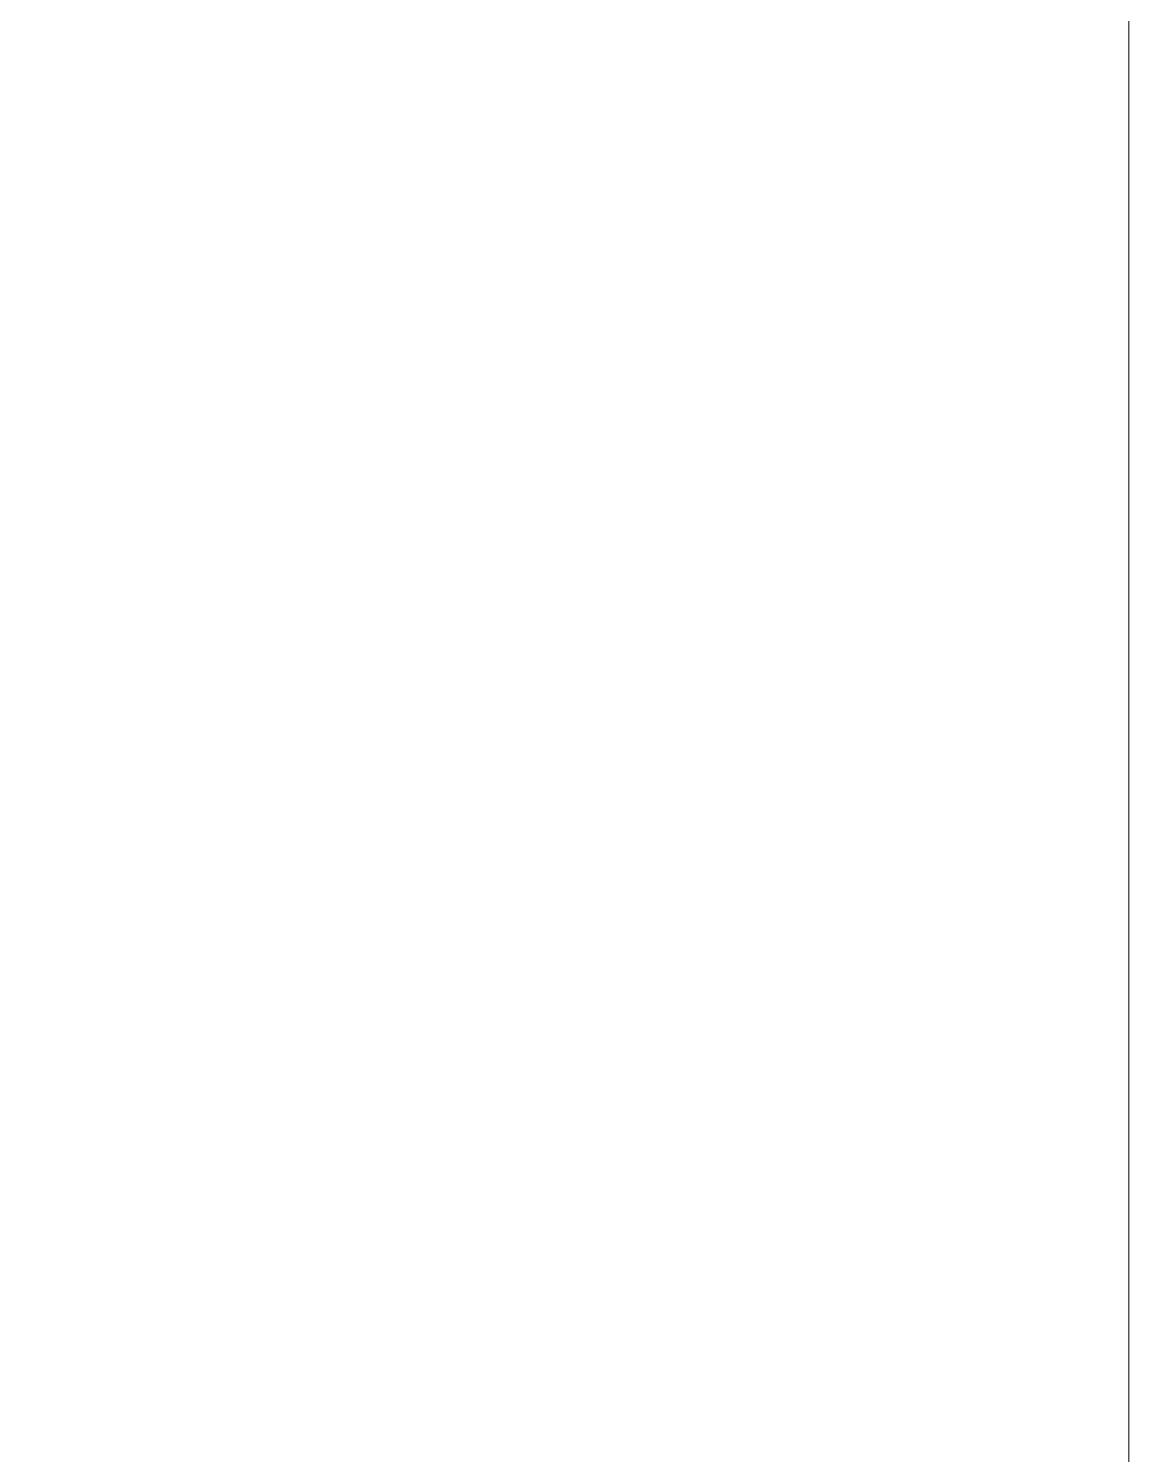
# Model space of a CAD drawing. Header units: centimetres. Extents: x -8.6 to 6.8, y -13.6 to 12.9.
# Drawn here: x 3.431 to 6.771, y 3.061 to 7.372 of the extents above; entities that cross this region are included whole.
import ezdxf

# ---------------------------------------------------------------- set-up
doc = ezdxf.new("R2010")
doc.units = ezdxf.units.CM
doc.header["$MEASUREMENT"] = 0
doc.layers.add('layer 1', color=7, linetype='Continuous')

msp = doc.modelspace()

# ---------------------------------------------------------------- linework, layer by layer
at = {"layer": 'layer 1', "color": 242, "lineweight": 9}
msp.add_open_spline([(0.1776, 12.93699), (1.81546, 12.93626), (3.48094, 12.93347), (5.12961, 12.93347), (5.12961, 12.93347), (5.53192, 12.93347), (5.93435, 12.93347), (6.33666, 12.93347), (6.33666, 12.93347), (6.43267, 12.93386), (6.52872, 12.93425), (6.62473, 12.93464), (6.62473, 12.93464), (6.67402, 12.9414), (6.72312, 12.93359), (6.74335, 12.90998), (6.74335, 12.90998), (6.76569, 12.8839), (6.76343, 12.83189), (6.75639, 12.79138), (6.75639, 12.79138), (6.75682, 12.7264), (6.75725, 12.66141), (6.75769, 12.59644), (6.75769, 12.59644), (6.75769, 12.31464), (6.75769, 12.03275), (6.75769, 11.75094), (6.75769, 11.75094), (6.75769, 10.65855), (6.75769, 9.56584), (6.75769, 8.47345), (6.75769, 8.47345), (6.75769, 4.25593), (6.75769, 0.04032), (6.75769, -4.16561), (6.75769, -4.16561), (6.75769, -6.56336), (6.75769, -8.95223), (6.75769, -11.34415), (6.75769, -11.34415), (6.75769, -11.90815), (6.75769, -12.47232), (6.75769, -13.03632), (6.75769, -13.03632), (6.75769, -13.12165), (6.75769, -13.207), (6.75769, -13.29232), (6.75769, -13.29232), (6.74995, -13.33842), (6.75259, -13.39634), (6.7603, -13.44028), (6.7603, -13.44028), (6.7715, -13.50417), (6.7527, -13.55332), (6.70164, -13.56593), (6.70164, -13.56593), (6.66395, -13.57524), (6.59964, -13.56594), (6.55434, -13.56593), (6.55434, -13.56593), (6.44443, -13.56593), (6.33447, -13.56593), (6.22456, -13.56593), (6.22456, -13.56593), (5.86787, -13.56593), (5.51107, -13.56593), (5.15438, -13.56593), (5.15438, -13.56593), (3.99698, -13.56593), (2.83924, -13.56593), (1.68184, -13.56593), (1.68184, -13.56593), (1.29387, -13.56593), (0.90578, -13.56593), (0.51781, -13.56593), (0.51781, -13.56593), (0.42875, -13.56593), (0.33966, -13.56593), (0.2506, -13.56593), (0.2506, -13.56593), (0.20008, -13.566), (0.15335, -13.57686), (0.12807, -13.54714), (0.12807, -13.54714), (0.10128, -13.51567), (0.12045, -13.47495), (0.11242, -13.42737), (0.11242, -13.42737), (0.10069, -13.35778), (0.11372, -13.28807), (0.11373, -13.21364), (0.11373, -13.21364), (0.11373, -12.91657), (0.11373, -12.61941), (0.11373, -12.32234), (0.11373, -12.32234), (0.11373, -11.1689), (0.11373, -10.01511), (0.11373, -8.86166), (0.11373, -8.86166), (0.11373, -6.36025), (0.11373, -3.85808), (0.11373, -1.35667), (0.11373, -1.35667), (0.11286, -1.3234), (0.11199, -1.29012), (0.11112, -1.25685), (0.11112, -1.25685), (0.10634, -1.2412), (0.10156, -1.22554), (0.09678, -1.20988), (0.09678, -1.20988), (0.102, -1.19227), (0.10721, -1.17465), (0.11242, -1.15704), (0.11242, -1.15704), (0.11286, -1.12768), (0.11329, -1.09832), (0.11373, -1.06896), (0.11373, -1.06896), (0.11373, -0.96211), (0.11373, -0.85523), (0.11373, -0.74838), (0.11373, -0.74838), (0.11373, -0.32841), (0.11373, 0.09168), (0.11373, 0.51165), (0.11373, 0.51165), (0.11373, 1.81461), (0.11373, 3.11796), (0.11373, 4.42092), (0.11373, 4.42092), (0.11373, 6.58299), (0.11373, 8.74571), (0.11373, 10.90779), (0.11373, 10.90779), (0.11373, 11.41817), (0.11373, 11.9287), (0.11373, 12.43908), (0.11373, 12.43908), (0.11373, 12.50601), (0.11373, 12.57296), (0.11373, 12.63989), (0.11373, 12.63989), (0.10715, 12.67969), (0.10569, 12.72334), (0.11242, 12.76319), (0.11242, 12.76319), (0.12375, 12.83018), (0.09046, 12.89751), (0.14501, 12.9276), (0.14501, 12.9276), (0.15587, 12.93073), (0.16674, 12.93386), (0.1776, 12.93699)], degree=3, knots=[0, 0, 0, 0, 0.025, 0.025, 0.025, 0.025, 0.05, 0.05, 0.05, 0.05, 0.075, 0.075, 0.075, 0.075, 0.1, 0.1, 0.1, 0.1, 0.125, 0.125, 0.125, 0.125, 0.15, 0.15, 0.15, 0.15, 0.175, 0.175, 0.175, 0.175, 0.2, 0.2, 0.2, 0.2, 0.225, 0.225, 0.225, 0.225, 0.25, 0.25, 0.25, 0.25, 0.275, 0.275, 0.275, 0.275, 0.3, 0.3, 0.3, 0.3, 0.325, 0.325, 0.325, 0.325, 0.35, 0.35, 0.35, 0.35, 0.375, 0.375, 0.375, 0.375, 0.4, 0.4, 0.4, 0.4, 0.425, 0.425, 0.425, 0.425, 0.45, 0.45, 0.45, 0.45, 0.475, 0.475, 0.475, 0.475, 0.5, 0.5, 0.5, 0.5, 0.525, 0.525, 0.525, 0.525, 0.55, 0.55, 0.55, 0.55, 0.575, 0.575, 0.575, 0.575, 0.6, 0.6, 0.6, 0.6, 0.625, 0.625, 0.625, 0.625, 0.65, 0.65, 0.65, 0.65, 0.675, 0.675, 0.675, 0.675, 0.7, 0.7, 0.7, 0.7, 0.725, 0.725, 0.725, 0.725, 0.75, 0.75, 0.75, 0.75, 0.775, 0.775, 0.775, 0.775, 0.8, 0.8, 0.8, 0.8, 0.825, 0.825, 0.825, 0.825, 0.85, 0.85, 0.85, 0.85, 0.875, 0.875, 0.875, 0.875, 0.9, 0.9, 0.9, 0.9, 0.925, 0.925, 0.925, 0.925, 0.95, 0.95, 0.95, 0.95, 1, 1, 1, 1], dxfattribs=at)

doc.saveas('drawing.dxf')
